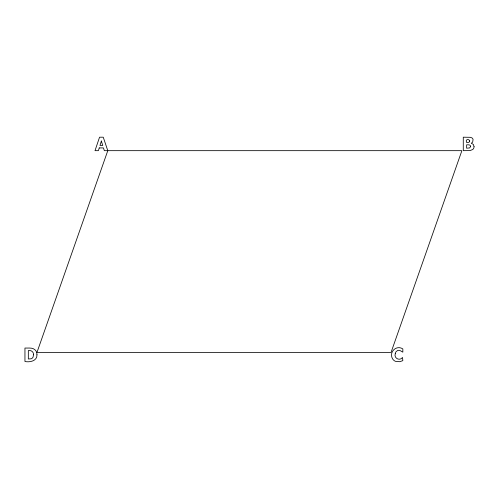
<?xml version="1.0" encoding="UTF-8"?>
<svg xmlns="http://www.w3.org/2000/svg" width="499" height="499" viewBox="0 0 499 499"><rect width="100%" height="100%" fill="white"/><g stroke="black" fill="none" stroke-linecap="round" stroke-linejoin="round"><path stroke-width="0.75" d="M36.982 354.795C37.213 361.014 29.815 362.524 24.95 361.513L24.95 348.046C28.387 348.258 32.66 347.242 35.304 350.105A6.269 6.269 0 0 1 36.789 352.968L36.982 354.795M395.245 353.71C393.748 358.27 399.711 361.345 402.525 357.477L402.836 360.646L399.786 361.7L395.551 361.345A5.726 5.726 0 0 1 392.676 358.962C388.447 352.413 396.343 344.503 402.836 348.932L402.836 352.144L399.998 350.535A3.774 3.774 0 0 0 397.478 350.56L395.85 351.97L395.245 353.71M33.508 354.764L33.071 357.016A3.356 3.356 0 0 1 31.081 358.806L28.331 358.987L28.331 350.56C30.994 349.942 33.807 351.907 33.508 354.764M474.05 146.544L473.956 147.486A3.599 3.599 0 0 1 472.647 149.563L469.946 150.604L463.278 150.667L463.278 137.2L470.283 137.312L471.717 137.786A2.589 2.589 0 0 1 473.064 139.527L472.659 142.084L471.299 143.288L473.301 144.361L474.05 146.544M470.569 146.481L469.684 147.935L466.64 148.197L466.64 144.822C468.006 144.829 470.588 144.442 470.569 146.481M469.715 141.005L469.004 142.309L466.64 142.514C464.893 139.121 469.129 138.535 469.715 141.005M99.239 147.916L98.397 150.667L95.01 150.667L99.557 137.2L103.249 137.2L107.796 150.667L36.982 352.381L391.066 352.381L461.887 150.667L104.316 150.667L103.474 147.916L99.239 147.916M101.359 141.036L99.981 145.477L102.732 145.477L101.359 141.036"/></g></svg>
